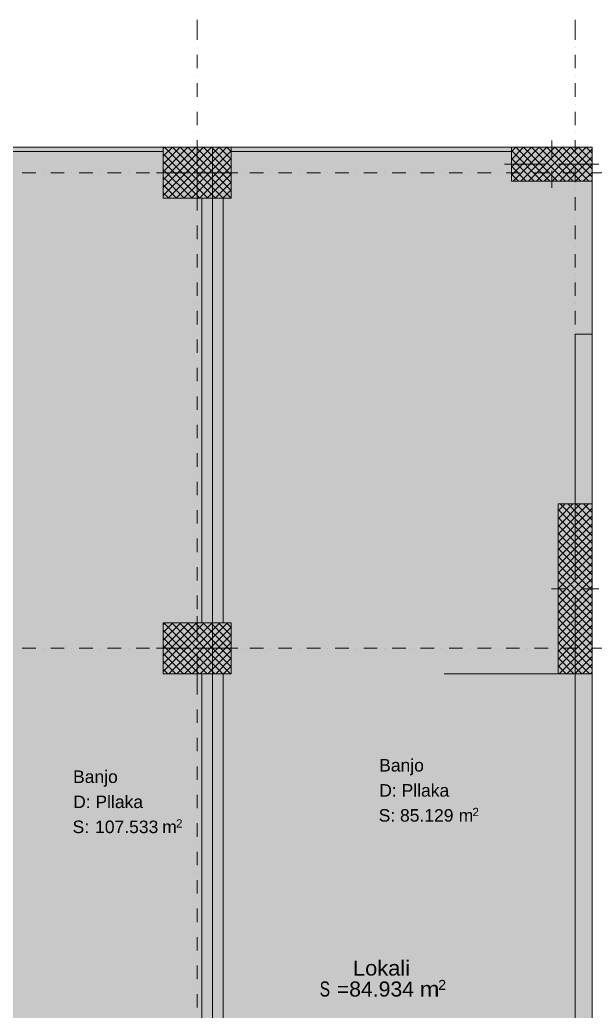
# Model space of a CAD drawing. Header units: centimetres. Extents: x -6559 to 4488, y -7535 to 372.
# Drawn here: x -925 to -251, y -943 to 218 of the extents above; entities that cross this region are included whole.
import ezdxf

# ---------------------------------------------------------------- set-up
doc = ezdxf.new("R2010")
doc.units = ezdxf.units.CM
for name, color, linetype in [('PDF_ - lokalet d', 7, 'Continuous'), ('PDF_A - Muret', 7, 'Continuous'), ('PDF_A - Shtyllat', 7, 'Continuous')]:
    doc.layers.add(name, color=color, linetype=linetype)
for name, color, linetype, true_color in [('PDF_A - Akset', 7, 'Continuous', 0xfd4435), ('PDF_A - Fill Zone', 7, 'Continuous', 0x999999), ('PDF_A - Pllaka Themel', 7, 'Continuous', 0x7f7f7f), ('PDF_A - Sutereni Polyline', 7, 'Continuous', 0x029e21), ('PDF_Drawing & Figure', 7, 'Continuous', 0x6a6a6a)]:
    doc.layers.add(name, color=color, linetype=linetype, true_color=true_color)
doc.styles.add('PDF Arial', font='')
doc.styles.get('PDF Arial').set_extended_font_data('Arial')

msp = doc.modelspace()

# ---------------------------------------------------------------- linework, layer by layer
at = {"layer": 'PDF_ - lokalet d', "color": 7, "true_color": 0xffffff, "transparency": 33554559}
for points in [[(-254.5, -1821.1), (-701.1, -1826.9), (-254.5, 62.9), (-699.4, 68.7)], [(-699.4, -1833), (-1263.8, -1840.3), (-699.4, 48), (-1262.2, 55.3)]]:
    msp.add_solid(points, dxfattribs=at)
at = {"layer": 'PDF_A - Akset', "lineweight": 0}
for points in [[(-717.3, 217.9), (-717.3, 194.5)], [(-274.7, 217.9), (-274.7, 194.5)], [(-717.3, 185.8), (-717.3, 185.8)], [(-717.3, 177), (-717.3, 161.2)], [(-274.7, 185.8), (-274.7, 185.8)], [(-274.7, 177), (-274.7, 161.2)], [(-717.3, 152.4), (-717.3, 152.4)], [(-274.7, 152.4), (-274.7, 152.4)], [(-717.3, 143.7), (-717.3, 127.9)], [(-274.7, 143.7), (-274.7, 127.9)], [(-717.3, 119.1), (-717.3, 119.1)], [(-274.7, 119.1), (-274.7, 119.1)], [(-717.3, 110.3), (-717.3, 94.5)], [(-274.7, 110.3), (-274.7, 94.5)], [(-717.3, 85.8), (-717.3, 85.8)], [(-274.7, 85.8), (-274.7, 85.8)], [(-717.3, 77), (-717.3, 61.2)], [(-274.7, 77), (-274.7, 61.2)], [(-717.3, 52.4), (-717.3, 52.4)], [(-274.7, 52.4), (-274.7, 52.4)], [(-906.5, 38.9), (-922.3, 38.9)], [(-897.7, 38.9), (-897.7, 38.9)], [(-873.2, 38.9), (-889, 38.9)], [(-864.4, 38.9), (-864.4, 38.9)], [(-839.8, 38.9), (-855.6, 38.9)], [(-831.1, 38.9), (-831.1, 38.9)], [(-806.5, 38.9), (-822.3, 38.9)], [(-797.7, 38.9), (-797.7, 38.9)], [(-773.2, 38.9), (-789, 38.9)], [(-764.4, 38.9), (-764.4, 38.9)], [(-739.8, 38.9), (-755.6, 38.9)], [(-731, 38.9), (-731, 38.9)], [(-706.5, 38.9), (-722.3, 38.9)], [(-717.3, 43.6), (-717.3, 27.8)], [(-697.7, 38.9), (-697.7, 38.9)], [(-673.1, 38.9), (-688.9, 38.9)], [(-664.4, 38.9), (-664.4, 38.9)], [(-639.8, 38.9), (-655.6, 38.9)], [(-631, 38.9), (-631, 38.9)], [(-606.5, 38.9), (-622.3, 38.9)], [(-597.7, 38.9), (-597.7, 38.9)], [(-573.1, 38.9), (-588.9, 38.9)], [(-564.4, 38.9), (-564.4, 38.9)], [(-539.8, 38.9), (-555.6, 38.9)], [(-531, 38.9), (-531, 38.9)], [(-506.4, 38.9), (-522.2, 38.9)], [(-497.7, 38.9), (-497.7, 38.9)], [(-473.1, 38.9), (-488.9, 38.9)], [(-464.3, 38.9), (-464.3, 38.9)], [(-439.8, 38.9), (-455.6, 38.9)], [(-431, 38.9), (-431, 38.9)], [(-406.4, 38.9), (-422.2, 38.9)], [(-397.7, 38.9), (-397.7, 38.9)], [(-373.1, 38.9), (-388.9, 38.9)], [(-364.3, 38.9), (-364.3, 38.9)], [(-339.7, 38.9), (-355.5, 38.9)], [(-331, 38.9), (-331, 38.9)], [(-306.4, 38.9), (-322.2, 38.9)], [(-297.6, 38.9), (-297.6, 38.9)], [(-273.1, 38.9), (-288.9, 38.9)], [(-274.7, 43.6), (-274.7, 27.8)], [(-264.3, 38.9), (-264.3, 38.9)], [(-239.7, 38.9), (-255.5, 38.9)], [(-717.3, 19.1), (-717.3, 19.1)], [(-274.7, 19.1), (-274.7, 19.1)], [(-717.3, 10.3), (-717.3, -5.5)], [(-274.7, 10.3), (-274.7, -5.5)], [(-717.3, -14.3), (-717.3, -14.3)], [(-717.3, -23), (-717.3, -38.8)], [(-274.7, -14.3), (-274.7, -14.3)], [(-274.7, -23), (-274.7, -38.8)], [(-717.3, -47.6), (-717.3, -47.6)], [(-717.3, -56.4), (-717.3, -72.2)], [(-274.7, -47.6), (-274.7, -47.6)], [(-274.7, -56.4), (-274.7, -72.2)], [(-717.3, -80.9), (-717.3, -80.9)], [(-274.7, -80.9), (-274.7, -80.9)], [(-717.3, -89.7), (-717.3, -105.5)], [(-274.7, -89.7), (-274.7, -105.5)], [(-717.3, -114.3), (-717.3, -114.3)], [(-274.7, -114.3), (-274.7, -114.3)], [(-717.3, -123.1), (-717.3, -138.8)], [(-274.7, -123.1), (-274.7, -138.8)], [(-717.3, -147.6), (-717.3, -147.6)], [(-274.7, -147.6), (-274.7, -147.6)], [(-717.3, -156.4), (-717.3, -172.2)], [(-274.7, -156.4), (-274.7, -172.2)], [(-717.3, -181), (-717.3, -181)], [(-274.7, -181), (-274.7, -181)], [(-717.3, -189.7), (-717.3, -205.5)], [(-274.7, -189.7), (-274.7, -205.5)], [(-717.3, -214.3), (-717.3, -214.3)], [(-274.7, -214.3), (-274.7, -214.3)], [(-717.3, -223.1), (-717.3, -238.9)], [(-274.7, -223.1), (-274.7, -238.9)], [(-717.3, -247.6), (-717.3, -247.6)], [(-274.7, -247.6), (-274.7, -247.6)], [(-717.3, -256.4), (-717.3, -272.2)], [(-274.7, -256.4), (-274.7, -272.2)], [(-717.3, -281), (-717.3, -281)], [(-717.3, -289.8), (-717.3, -305.5)], [(-274.7, -281), (-274.7, -281)], [(-274.7, -289.8), (-274.7, -305.5)], [(-717.3, -314.3), (-717.3, -314.3)], [(-717.3, -323.1), (-717.3, -338.9)], [(-274.7, -314.3), (-274.7, -314.3)], [(-274.7, -323.1), (-274.7, -338.9)], [(-717.3, -347.7), (-717.3, -347.7)], [(-274.7, -347.7), (-274.7, -347.7)], [(-717.3, -356.4), (-717.3, -372.2)], [(-274.7, -356.4), (-274.7, -372.2)], [(-717.3, -381), (-717.3, -381)], [(-274.7, -381), (-274.7, -381)], [(-717.3, -389.8), (-717.3, -405.6)], [(-274.7, -389.8), (-274.7, -405.6)], [(-717.3, -414.3), (-717.3, -414.3)], [(-274.7, -414.3), (-274.7, -414.3)], [(-717.3, -423.1), (-717.3, -438.9)], [(-274.7, -423.1), (-274.7, -438.9)], [(-717.3, -447.7), (-717.3, -447.7)], [(-274.7, -447.7), (-274.7, -447.7)], [(-717.3, -456.5), (-717.3, -472.2)], [(-274.7, -456.5), (-274.7, -472.2)], [(-717.3, -481), (-717.3, -481)], [(-274.7, -481), (-274.7, -481)], [(-717.3, -489.8), (-717.3, -505.6)], [(-274.7, -489.8), (-274.7, -505.6)], [(-906.5, -518.2), (-922.3, -518.2)], [(-897.7, -518.2), (-897.7, -518.2)], [(-873.2, -518.2), (-889, -518.2)], [(-864.4, -518.2), (-864.4, -518.2)], [(-839.8, -518.2), (-855.6, -518.2)], [(-831.1, -518.2), (-831.1, -518.2)], [(-806.5, -518.2), (-822.3, -518.2)], [(-797.7, -518.2), (-797.7, -518.2)], [(-773.2, -518.2), (-789, -518.2)], [(-764.4, -518.2), (-764.4, -518.2)], [(-739.8, -518.2), (-755.6, -518.2)], [(-731, -518.2), (-731, -518.2)], [(-706.5, -518.2), (-722.3, -518.2)], [(-717.3, -514.4), (-717.3, -514.4)], [(-697.7, -518.2), (-697.7, -518.2)], [(-673.1, -518.2), (-688.9, -518.2)], [(-664.4, -518.2), (-664.4, -518.2)], [(-639.8, -518.2), (-655.6, -518.2)], [(-631, -518.2), (-631, -518.2)], [(-606.5, -518.2), (-622.3, -518.2)], [(-597.7, -518.2), (-597.7, -518.2)], [(-573.1, -518.2), (-588.9, -518.2)], [(-564.4, -518.2), (-564.4, -518.2)], [(-539.8, -518.2), (-555.6, -518.2)], [(-531, -518.2), (-531, -518.2)], [(-506.4, -518.2), (-522.2, -518.2)], [(-497.7, -518.2), (-497.7, -518.2)], [(-473.1, -518.2), (-488.9, -518.2)], [(-464.3, -518.2), (-464.3, -518.2)], [(-439.8, -518.2), (-455.6, -518.2)], [(-431, -518.2), (-431, -518.2)], [(-406.4, -518.2), (-422.2, -518.2)], [(-397.7, -518.2), (-397.7, -518.2)], [(-373.1, -518.2), (-388.9, -518.2)], [(-364.3, -518.2), (-364.3, -518.2)], [(-339.7, -518.2), (-355.5, -518.2)], [(-331, -518.2), (-331, -518.2)], [(-306.4, -518.2), (-322.2, -518.2)], [(-297.6, -518.2), (-297.6, -518.2)], [(-273.1, -518.2), (-288.9, -518.2)], [(-274.7, -514.4), (-274.7, -514.4)], [(-264.3, -518.2), (-264.3, -518.2)], [(-239.7, -518.2), (-255.5, -518.2)], [(-717.3, -523.1), (-717.3, -538.9)], [(-274.7, -523.1), (-274.7, -538.9)], [(-717.3, -547.7), (-717.3, -547.7)], [(-717.3, -556.5), (-717.3, -572.3)], [(-274.7, -547.7), (-274.7, -547.7)], [(-274.7, -556.5), (-274.7, -572.3)], [(-717.3, -581), (-717.3, -581)], [(-717.3, -589.8), (-717.3, -605.6)], [(-274.7, -581), (-274.7, -581)], [(-274.7, -589.8), (-274.7, -605.6)], [(-717.3, -614.4), (-717.3, -614.4)], [(-274.7, -614.4), (-274.7, -614.4)], [(-717.3, -623.2), (-717.3, -638.9)], [(-274.7, -623.2), (-274.7, -638.9)], [(-717.3, -647.7), (-717.3, -647.7)], [(-274.7, -647.7), (-274.7, -647.7)], [(-717.3, -656.5), (-717.3, -672.3)], [(-274.7, -656.5), (-274.7, -672.3)], [(-717.3, -681.1), (-717.3, -681.1)], [(-274.7, -681.1), (-274.7, -681.1)], [(-717.3, -689.8), (-717.3, -705.6)], [(-274.7, -689.8), (-274.7, -705.6)], [(-717.3, -714.4), (-717.3, -714.4)], [(-274.7, -714.4), (-274.7, -714.4)], [(-717.3, -723.2), (-717.3, -739)], [(-274.7, -723.2), (-274.7, -739)], [(-717.3, -747.7), (-717.3, -747.7)], [(-274.7, -747.7), (-274.7, -747.7)], [(-717.3, -756.5), (-717.3, -772.3)], [(-274.7, -756.5), (-274.7, -772.3)], [(-717.3, -781.1), (-717.3, -781.1)], [(-274.7, -781.1), (-274.7, -781.1)], [(-717.3, -789.9), (-717.3, -805.6)], [(-274.7, -789.9), (-274.7, -805.6)], [(-717.3, -814.4), (-717.3, -814.4)], [(-717.3, -823.2), (-717.3, -839)], [(-274.7, -814.4), (-274.7, -814.4)], [(-274.7, -823.2), (-274.7, -839)], [(-717.3, -847.8), (-717.3, -847.8)], [(-717.3, -856.5), (-717.3, -872.3)], [(-274.7, -847.8), (-274.7, -847.8)], [(-274.7, -856.5), (-274.7, -872.3)], [(-717.3, -881.1), (-717.3, -881.1)], [(-274.7, -881.1), (-274.7, -881.1)], [(-717.3, -889.9), (-717.3, -905.7)], [(-274.7, -889.9), (-274.7, -905.7)], [(-717.3, -914.4), (-717.3, -914.4)], [(-274.7, -914.4), (-274.7, -914.4)], [(-717.3, -923.2), (-717.3, -939)], [(-274.7, -923.2), (-274.7, -939)]]:
    msp.add_lwpolyline(points, dxfattribs=at)
at = {"layer": 'PDF_A - Fill Zone', "lineweight": 0}
for points in [[(-1262, 68.7), (-699.4, 68.7)], [(-699.4, 68.7), (-699.4, -1821.5)], [(-699.4, -1821.5), (-699.4, 68.7)], [(-699.4, 68.7), (-254.8, 68.7)], [(-254.8, 68.7), (-254.8, -1821.5)]]:
    msp.add_lwpolyline(points, dxfattribs=at)
at = {"layer": 'PDF_A - Fill Zone', "color": 7, "true_color": 0xfbf7f7, "transparency": 33554559}
msp.add_solid([(-699.4, 68.7), (-699.4, -1821.5), (-1262, 68.7), (-1262, -1821.5)], dxfattribs=at)
at = {"layer": 'PDF_A - Fill Zone', "color": 253, "true_color": 0xaaaaaa, "transparency": 33554559}
msp.add_solid([(-254.8, 68.7), (-254.8, -1821.5), (-699.4, 68.7), (-699.4, -1821.5)], dxfattribs=at)
at = {"layer": 'PDF_A - Muret', "lineweight": 0}
for points in [[(-757.1, 68.7), (-1269.5, 68.7)], [(-1249.6, 63.7), (-757.1, 63.7)], [(-349.3, 68.7), (-677.6, 68.7)], [(-677.6, 63.7), (-349.3, 63.7)], [(-711.9, 9), (-711.9, -488.4)], [(-687, -488.4), (-687, 9)], [(-254.8, -150.1), (-274.7, -150.1)], [(-274.7, -150.1), (-274.7, -349.1)], [(-254.8, -349.1), (-254.8, -150.1)], [(-711.9, -548.1), (-711.9, -1065.4)], [(-687, -1065.4), (-687, -548.1)], [(-274.7, -548.1), (-274.7, -1622.5)], [(-254.8, -1622.5), (-254.8, -548.1)]]:
    msp.add_lwpolyline(points, dxfattribs=at)
at = {"layer": 'PDF_A - Muret', "transparency": 33554559}
for points in [[(-1269.5, 63.7), (-1269.5, 68.7), (-757.1, 63.7), (-757.1, 68.7)], [(-349.3, 68.7), (-349.3, 63.7), (-677.6, 68.7), (-677.6, 63.7)], [(-687, 9), (-687, -488.4), (-711.9, 9), (-711.9, -488.4)], [(-274.7, -150.1), (-254.8, -150.1), (-274.7, -349.1), (-254.8, -349.1)], [(-711.9, -1065.4), (-711.9, -548.1), (-687, -1065.4), (-687, -548.1)], [(-274.7, -548.1), (-254.8, -548.1), (-274.7, -1622.5), (-254.8, -1622.5)]]:
    msp.add_solid(points, dxfattribs=at)
at = {"layer": 'PDF_A - Pllaka Themel', "lineweight": 0}
for points in [[(-427.9, -548.3), (-254.8, -548.1)], [(-254.8, -548.3), (-427.9, -548.3)], [(-254.8, -548.1), (-254.8, -548.3)]]:
    msp.add_lwpolyline(points, dxfattribs=at)
at = {"layer": 'PDF_A - Pllaka Themel', "color": 9, "true_color": 0xbfbfbf, "transparency": 33554559}
msp.add_solid([(-427.9, -548.3), (-254.8, -548.1), (-254.8, -548.3)], dxfattribs=at)
at = {"layer": 'PDF_A - Shtyllat', "lineweight": 0}
for points in [[(-717.3, 46.8), (-717.3, 76.7)], [(-302, 56.8), (-302, 76.7)], [(-757.1, 12.3), (-700.8, 68.7)], [(-757.1, 21.5), (-709.9, 68.7)], [(-757.1, 30.6), (-719.1, 68.7)], [(-757.1, 39.8), (-728.2, 68.7)], [(-757.1, 48.9), (-737.4, 68.7)], [(-757.1, 58.1), (-746.5, 68.7)], [(-757.1, 67.2), (-755.6, 68.7)], [(-757.1, 68.7), (-757.1, 9)], [(-677.6, 68.7), (-757.1, 68.7)], [(-705.1, 9), (-757.1, 61.1)], [(-696, 9), (-755.6, 68.7)], [(-751.3, 9), (-691.6, 68.7)], [(-686.8, 9), (-746.5, 68.7)], [(-742.2, 9), (-682.5, 68.7)], [(-677.7, 9), (-737.4, 68.7)], [(-733, 9), (-677.6, 64.5)], [(-677.6, 18.1), (-728.2, 68.7)], [(-677.6, 27.2), (-719.1, 68.7)], [(-677.6, 36.3), (-709.9, 68.7)], [(-677.6, 45.5), (-700.8, 68.7)], [(-677.6, 54.6), (-691.6, 68.7)], [(-677.6, 63.8), (-682.5, 68.7)], [(-677.6, 9), (-677.6, 68.7)], [(-349.3, 36.1), (-316.7, 68.7)], [(-349.3, 45.3), (-325.8, 68.7)], [(-349.3, 54.4), (-335, 68.7)], [(-349.3, 63.6), (-344.1, 68.7)], [(-349.3, 68.7), (-349.3, 28.9)], [(-254.8, 68.7), (-349.3, 68.7)], [(-313.5, 28.9), (-349.3, 64.7)], [(-347.4, 28.9), (-307.6, 68.7)], [(-304.3, 28.9), (-344.1, 68.7)], [(-338.2, 28.9), (-298.4, 68.7)], [(-295.2, 28.9), (-335, 68.7)], [(-329.1, 28.9), (-289.3, 68.7)], [(-286.1, 28.9), (-325.8, 68.7)], [(-319.9, 28.9), (-280.1, 68.7)], [(-276.9, 28.9), (-316.7, 68.7)], [(-310.8, 28.9), (-271, 68.7)], [(-267.8, 28.9), (-307.6, 68.7)], [(-301.6, 28.9), (-261.8, 68.7)], [(-258.6, 28.9), (-298.4, 68.7)], [(-292.5, 28.9), (-254.8, 66.6)], [(-254.8, 34.2), (-289.3, 68.7)], [(-254.8, 43.3), (-280.1, 68.7)], [(-254.8, 52.5), (-271, 68.7)], [(-254.8, 61.6), (-261.8, 68.7)], [(-254.8, 28.9), (-254.8, 68.7)], [(-714.2, 9), (-757.1, 51.9)], [(-723.9, 9), (-677.6, 55.4)], [(-310, 48.8), (-357.2, 48.8)], [(-322.6, 28.9), (-349.3, 55.6)], [(-302, 48.8), (-302, 48.8)], [(-294.1, 48.8), (-246.8, 48.8)], [(-283.3, 28.9), (-254.8, 57.5)], [(-274.2, 28.9), (-254.8, 48.3)], [(-725.3, 38.9), (-765.1, 38.9)], [(-723.4, 9), (-757.1, 42.8)], [(-717.3, 38.9), (-717.3, 38.9)], [(-714.7, 9), (-677.6, 46.2)], [(-709.4, 38.9), (-669.6, 38.9)], [(-705.6, 9), (-677.6, 37.1)], [(-331.8, 28.9), (-349.3, 46.4)], [(-340.9, 28.9), (-349.3, 37.3)], [(-302, 40.9), (-302, 21)], [(-265.1, 28.9), (-254.8, 39.2)], [(-732.5, 9), (-757.1, 33.6)], [(-741.7, 9), (-757.1, 24.5)], [(-717.3, 30.9), (-717.3, 1.1)], [(-696.5, 9), (-677.6, 27.9)], [(-349.3, 28.9), (-254.8, 28.9)], [(-255.9, 28.9), (-254.8, 30.1)], [(-750.8, 9), (-757.1, 15.3)], [(-687.3, 9), (-677.6, 18.8)], [(-757.1, 9), (-677.6, 9)], [(-678.2, 9), (-677.6, 9.6)], [(-274.7, -440.6), (-274.7, -341.1)], [(-294.6, -384.7), (-259, -349.1)], [(-294.6, -375.5), (-268.2, -349.1)], [(-294.6, -366.4), (-277.3, -349.1)], [(-294.6, -357.2), (-286.4, -349.1)], [(-254.8, -349.1), (-294.6, -349.1)], [(-294.6, -349.1), (-294.6, -548.1)], [(-294.6, -393.8), (-254.8, -354)], [(-254.8, -395.6), (-294.6, -355.8)], [(-254.8, -386.4), (-292.1, -349.1)], [(-254.8, -377.3), (-283, -349.1)], [(-254.8, -368.2), (-273.8, -349.1)], [(-254.8, -359), (-264.7, -349.1)], [(-254.8, -349.9), (-255.5, -349.1)], [(-254.8, -548.1), (-254.8, -349.1)], [(-294.6, -402.9), (-254.8, -363.2)], [(-254.8, -404.7), (-294.6, -364.9)], [(-294.6, -412.1), (-254.8, -372.3)], [(-254.8, -413.9), (-294.6, -374.1)], [(-294.6, -421.2), (-254.8, -381.4)], [(-254.8, -423), (-294.6, -383.2)], [(-294.6, -430.4), (-254.8, -390.6)], [(-254.8, -432.2), (-294.6, -392.4)], [(-294.6, -439.5), (-254.8, -399.7)], [(-254.8, -441.3), (-294.6, -401.5)], [(-294.6, -448.7), (-254.8, -408.9)], [(-254.8, -450.5), (-294.6, -410.7)], [(-294.6, -457.8), (-254.8, -418)], [(-254.8, -459.6), (-294.6, -419.8)], [(-294.6, -467), (-254.8, -427.2)], [(-254.8, -468.7), (-294.6, -429)], [(-294.6, -476.1), (-254.8, -436.3)], [(-254.8, -477.9), (-294.6, -438.1)], [(-282.6, -448.6), (-302.5, -448.6)], [(-294.6, -485.2), (-254.8, -445.5)], [(-254.8, -487), (-294.6, -447.2)], [(-274.7, -448.6), (-274.7, -448.6)], [(-266.7, -448.6), (-246.8, -448.6)], [(-294.6, -494.4), (-254.8, -454.6)], [(-254.8, -496.2), (-294.6, -456.4)], [(-294.6, -503.5), (-254.8, -463.7)], [(-274.7, -456.5), (-274.7, -556)], [(-254.8, -505.3), (-294.6, -465.5)], [(-294.6, -512.7), (-254.8, -472.9)], [(-254.8, -514.5), (-294.6, -474.7)], [(-717.3, -510.3), (-717.3, -480.4)], [(-294.6, -521.8), (-254.8, -482)], [(-254.8, -523.6), (-294.6, -483.8)], [(-757.1, -545.5), (-700, -488.4)], [(-757.1, -536.3), (-709.2, -488.4)], [(-757.1, -527.2), (-718.3, -488.4)], [(-757.1, -518), (-727.5, -488.4)], [(-757.1, -508.9), (-736.6, -488.4)], [(-757.1, -499.7), (-745.8, -488.4)], [(-757.1, -490.6), (-754.9, -488.4)], [(-757.1, -488.4), (-757.1, -548.1)], [(-677.6, -488.4), (-757.1, -488.4)], [(-705.8, -548.1), (-757.1, -496.8)], [(-696.7, -548.1), (-756.4, -488.4)], [(-750.6, -548.1), (-690.9, -488.4)], [(-687.5, -548.1), (-747.2, -488.4)], [(-741.4, -548.1), (-681.8, -488.4)], [(-678.4, -548.1), (-738.1, -488.4)], [(-732.3, -548.1), (-677.6, -493.3)], [(-677.6, -539.8), (-728.9, -488.4)], [(-677.6, -530.6), (-719.8, -488.4)], [(-677.6, -521.5), (-710.7, -488.4)], [(-677.6, -512.3), (-701.5, -488.4)], [(-677.6, -503.2), (-692.4, -488.4)], [(-677.6, -494), (-683.2, -488.4)], [(-677.6, -548.1), (-677.6, -488.4)], [(-294.6, -531), (-254.8, -491.2)], [(-254.8, -532.8), (-294.6, -493)], [(-715, -548.1), (-757.1, -505.9)], [(-723.2, -548.1), (-677.6, -502.5)], [(-294.6, -540.1), (-254.8, -500.3)], [(-254.8, -541.9), (-294.6, -502.1)], [(-293.4, -548.1), (-254.8, -509.5)], [(-725.3, -518.2), (-765.1, -518.2)], [(-724.1, -548.1), (-757.1, -515)], [(-717.3, -518.2), (-717.3, -518.2)], [(-714, -548.1), (-677.6, -511.6)], [(-709.4, -518.2), (-669.6, -518.2)], [(-704.9, -548.1), (-677.6, -520.8)], [(-257.8, -548.1), (-294.6, -511.3)], [(-266.9, -548.1), (-294.6, -520.4)], [(-284.2, -548.1), (-254.8, -518.6)], [(-733.3, -548.1), (-757.1, -524.2)], [(-742.4, -548.1), (-757.1, -533.3)], [(-717.3, -526.2), (-717.3, -556)], [(-695.7, -548.1), (-677.6, -529.9)], [(-276, -548.1), (-294.6, -529.5)], [(-275.1, -548.1), (-254.8, -527.8)], [(-751.6, -548.1), (-757.1, -542.5)], [(-686.6, -548.1), (-677.6, -539)], [(-285.2, -548.1), (-294.6, -538.7)], [(-265.9, -548.1), (-254.8, -536.9)], [(-757.1, -548.1), (-677.6, -548.1)], [(-294.3, -548.1), (-294.6, -547.8)], [(-294.6, -548.1), (-254.8, -548.1)], [(-256.8, -548.1), (-254.8, -546)]]:
    msp.add_lwpolyline(points, dxfattribs=at)
at = {"layer": 'PDF_A - Shtyllat', "color": 8, "true_color": 0x7f7f7f, "transparency": 33554559}
for points in [[(-757.1, 68.7), (-677.6, 68.7), (-757.1, 9), (-677.6, 9)], [(-349.3, 68.7), (-254.8, 68.7), (-349.3, 28.9), (-254.8, 28.9)], [(-294.6, -548.1), (-294.6, -349.1), (-254.8, -548.1), (-254.8, -349.1)], [(-757.1, -488.4), (-677.6, -488.4), (-757.1, -548.1), (-677.6, -548.1)]]:
    msp.add_solid(points, dxfattribs=at)
at = {"layer": 'PDF_A - Sutereni Polyline', "lineweight": 0}
for points in [[(-254.8, 68.7), (-2697, 68.7)], [(-254.8, -1821.5), (-254.8, 68.7)]]:
    msp.add_lwpolyline(points, dxfattribs=at)
at = {"layer": 'PDF_Drawing & Figure', "color": 7, "true_color": 0xfafaff, "transparency": 33554559}
msp.add_solid([(-254.8, 68.7), (-254.8, -1821.5), (-699.4, 68.7), (-699.4, -1821.5)], dxfattribs=at)

# ---------------------------------------------------------------- texts
at = {"layer": 'PDF_ - lokalet d', "attachment_point": 7, "style": 'PDF Arial'}
for s, insert, char_height in [('\\W1.001232;Banjo', (-504.2, -667), 14.649), ('\\W1.001232;Banjo', (-862.8, -680.4), 14.649), ('\\W1.000468;D:', (-504.1, -692), 14.649), ('\\W1.000873;Pllaka', (-477.9, -692.2), 14.649), ('\\W1.000468;D:', (-862.7, -705.4), 14.649), ('\\W1.000873;Pllaka', (-836.6, -705.6), 14.649), ('\\W1.002323;S:', (-504.8, -721.5), 14.649), ('\\W1.001267;85.129', (-479.8, -721.5), 14.649), ('\\W1.001521;2', (-394.9, -714.8), 9.668), ('\\W1.002323;S:', (-863.4, -734.9), 14.649), ('\\W1.001170;107.533', (-837, -734.9), 14.649), ('\\W1.001521;2', (-742.2, -728.2), 9.668), ('\\W1.000269;m', (-411, -721.3), 14.649), ('\\W1.000269;m', (-758.3, -734.7), 14.649)]:
    msp.add_mtext(s, dxfattribs=dict(at, insert=insert, char_height=char_height))
at = {"layer": 'PDF_Drawing & Figure', "attachment_point": 7, "style": 'PDF Arial'}
for s, insert, char_height in [('\\W1.041492;Lokali', (-534.9, -901.8), 17.593), ('\\W0.739259;S', (-573.9, -926.4), 17.593), ('\\W1.010100;=84.934', (-553.8, -926.4), 17.593), ('\\W1.131208;m', (-456.8, -926.1), 17.593), ('\\W1.031448;2', (-435.1, -918.3), 11.611)]:
    msp.add_mtext(s, dxfattribs=dict(at, insert=insert, char_height=char_height))

doc.saveas('drawing.dxf')
